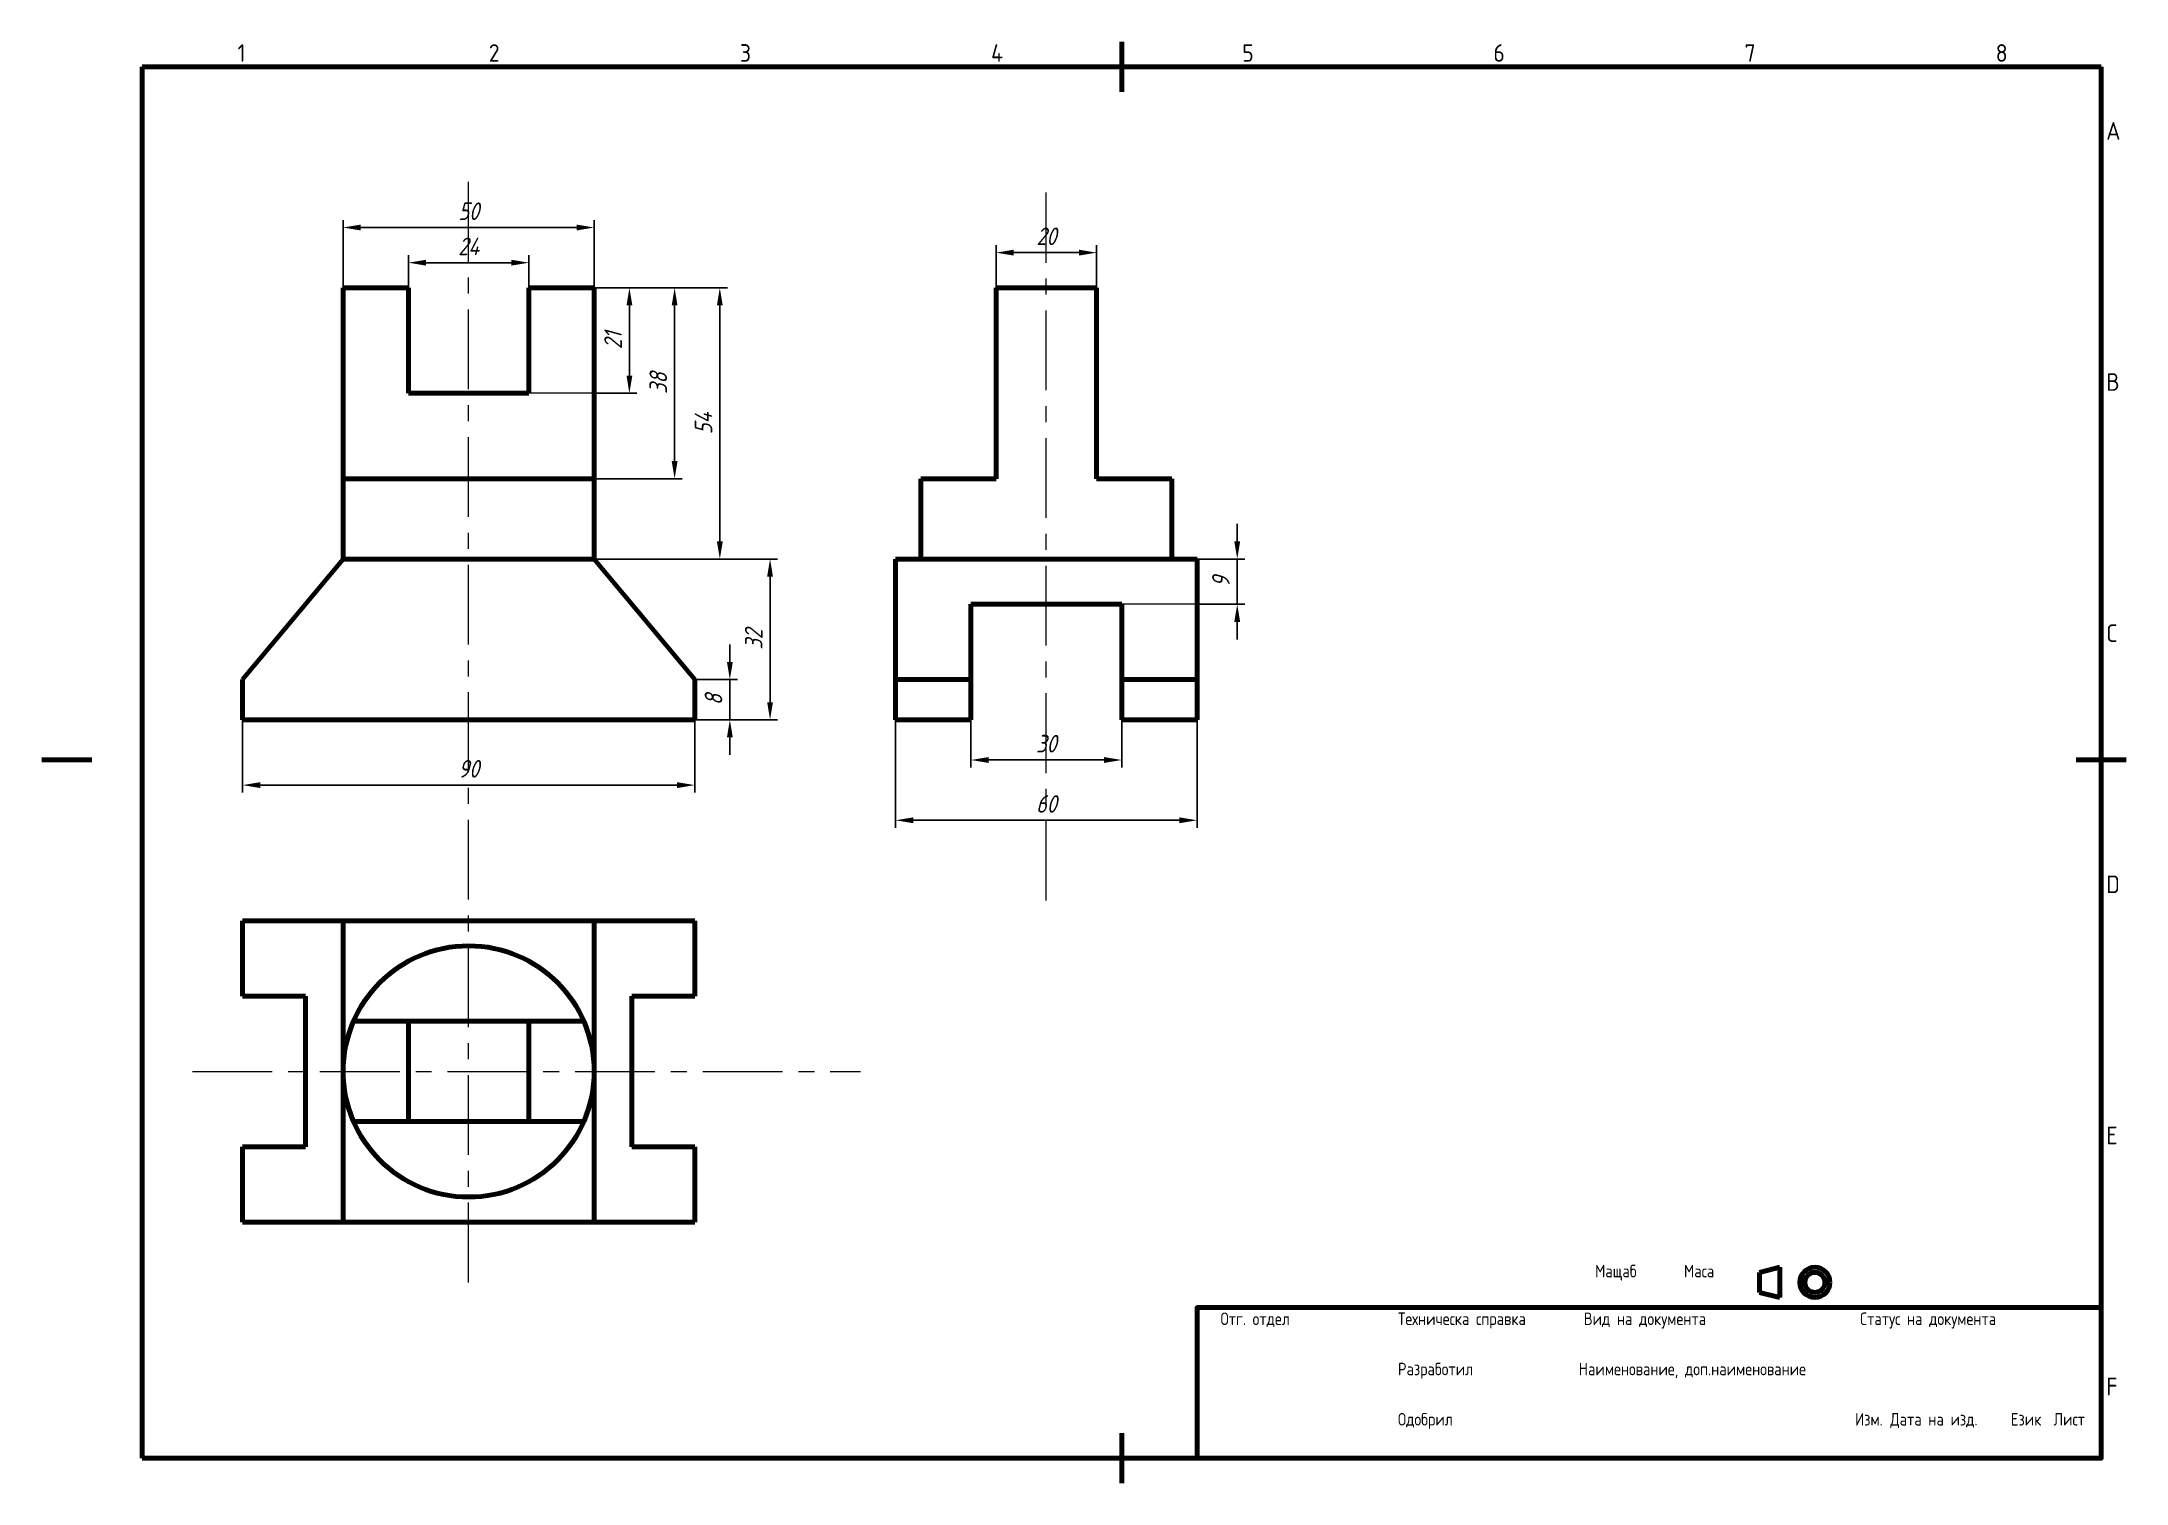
# Model space of a CAD drawing. Extents: x 0 to 415, y 5 to 292.
import ezdxf
from ezdxf.enums import TextEntityAlignment as Align

# ---------------------------------------------------------------- set-up
doc = ezdxf.new("R2010")
doc.units = 0
doc.linetypes.add('CENTER', pattern=[50.8, 31.75, -6.35, 6.35, -6.35])
doc.layers.get('DEFPOINTS').update_dxf_attribs({"linetype": 'CONTINUOUS'})
for name, color, linetype, lineweight in [('Axis', 50, 'CENTER', 20), ('Dimensions', 80, 'CONTINUOUS', 20), ('Text35', 253, 'CONTINUOUS', 35), ('Thick', 10, 'CONTINUOUS', 70)]:
    doc.layers.add(name, color=color, linetype=linetype, lineweight=lineweight)
doc.styles.add('ISO Proportional', font='isocp.shx')
doc.styles.get("Standard").update_dxf_attribs({"font": 'simplexc.shx', "width": 0.8, "oblique": 15})
doc.styles.add('WFTEXTn', font='simplexc.shx', dxfattribs={"width": 0.8})
doc.dimstyles.get("Standard").update_dxf_attribs({"dimtxt": 3.5, "dimasz": 3.5, "dimexe": 1.5, "dimexo": 0, "dimgap": 1.5, "dimtad": 1, "dimdsep": 46, "dimtxsty": 'Standard', "dimcen": -1.5, "dimdle": 1.25, "dimadec": 0, "dimazin": 0, "dimtfac": 0.75, "dimtdec": 1, "dimtmove": 0, "dimatfit": 3, "dimfxl": 1, "dimtolj": 1, "dimarcsym": 0})

# ---------------------------------------------------------------- blocks, each defined once
blk = doc.blocks.new('*D4')
at = {"layer": 'DEFPOINTS', "color": 0, "ltscale": 0.5, "transparency": 16777216}
for p in [(40, 157), (130, 157), (130, 144)]:
    blk.add_point(p, dxfattribs=at)
at = {"layer": 'Dimensions', "color": 0, "lineweight": -2, "ltscale": 0.5, "transparency": 16777216}
for p, q in [((40, 157), (40, 142.5)), ((130, 157), (130, 142.5)), ((43.5, 144), (126.5, 144))]:
    blk.add_line(p, q, dxfattribs=at)
at = {"layer": 'Dimensions', "color": 0, "ltscale": 0.5, "transparency": 16777216}
for points in [[(43.5, 144.58), (43.5, 143.42), (40, 144)], [(126.5, 144.58), (126.5, 143.42), (130, 144)]]:
    blk.add_solid(points, dxfattribs=at)
at = {"layer": 'Dimensions', "color": 0, "ltscale": 0.5, "transparency": 16777216, "insert": (85, 147.25), "char_height": 3.5, "attachment_point": 5}
blk.add_mtext('\\A1;90', dxfattribs=at)
blk = doc.blocks.new('*D5')
at = {"layer": 'DEFPOINTS', "color": 0, "ltscale": 0.5, "transparency": 16777216}
for p in [(110, 255), (60, 243), (110, 243)]:
    blk.add_point(p, dxfattribs=at)
at = {"layer": 'Dimensions', "color": 0, "lineweight": -2, "ltscale": 0.5, "transparency": 16777216}
for p, q in [((60, 243), (60, 256.5)), ((63.5, 255), (106.5, 255)), ((110, 243), (110, 256.5))]:
    blk.add_line(p, q, dxfattribs=at)
at = {"layer": 'Dimensions', "color": 0, "ltscale": 0.5, "transparency": 16777216}
for points in [[(63.5, 255.58), (63.5, 254.42), (60, 255)], [(106.5, 255.58), (106.5, 254.42), (110, 255)]]:
    blk.add_solid(points, dxfattribs=at)
at = {"layer": 'Dimensions', "color": 0, "ltscale": 0.5, "transparency": 16777216, "insert": (85, 258.25), "char_height": 3.5, "attachment_point": 5}
blk.add_mtext('\\A1;50', dxfattribs=at)
blk = doc.blocks.new('*D6')
at = {"layer": 'DEFPOINTS', "color": 0, "ltscale": 0.5, "transparency": 16777216}
for p in [(130, 165), (137, 165), (130, 157)]:
    blk.add_point(p, dxfattribs=at)
at = {"layer": 'Dimensions', "color": 0, "lineweight": -2, "ltscale": 0.5, "transparency": 16777216}
for p, q in [((137, 168.5), (137, 172)), ((130, 165), (138.5, 165)), ((137, 157), (137, 165)), ((130, 157), (138.5, 157)), ((137, 153.5), (137, 150))]:
    blk.add_line(p, q, dxfattribs=at)
at = {"layer": 'Dimensions', "color": 0, "ltscale": 0.5, "transparency": 16777216}
for points in [[(136.42, 168.5), (137.58, 168.5), (137, 165)], [(136.42, 153.5), (137.58, 153.5), (137, 157)]]:
    blk.add_solid(points, dxfattribs=at)
at = {"layer": 'Dimensions', "color": 0, "ltscale": 0.5, "transparency": 16777216, "insert": (133.75, 161), "char_height": 3.5, "attachment_point": 5, "rotation": 90}
blk.add_mtext('\\A1;8', dxfattribs=at)
blk = doc.blocks.new('*D7')
at = {"layer": 'DEFPOINTS', "color": 0, "ltscale": 0.5, "transparency": 16777216}
for p in [(130, 189), (145, 189), (130, 157)]:
    blk.add_point(p, dxfattribs=at)
at = {"layer": 'Dimensions', "color": 0, "lineweight": -2, "ltscale": 0.5, "transparency": 16777216}
for p, q in [((130, 189), (146.5, 189)), ((145, 160.5), (145, 185.5)), ((130, 157), (146.5, 157))]:
    blk.add_line(p, q, dxfattribs=at)
at = {"layer": 'Dimensions', "color": 0, "ltscale": 0.5, "transparency": 16777216}
for points in [[(144.42, 185.5), (145.58, 185.5), (145, 189)], [(144.42, 160.5), (145.58, 160.5), (145, 157)]]:
    blk.add_solid(points, dxfattribs=at)
at = {"layer": 'Dimensions', "color": 0, "ltscale": 0.5, "transparency": 16777216, "insert": (141.75, 173), "char_height": 3.5, "attachment_point": 5, "rotation": 90}
blk.add_mtext('\\A1;32', dxfattribs=at)
blk = doc.blocks.new('*D8')
at = {"layer": 'DEFPOINTS', "color": 0, "ltscale": 0.5, "transparency": 16777216}
for p in [(110, 243), (110, 222), (117, 222)]:
    blk.add_point(p, dxfattribs=at)
at = {"layer": 'Dimensions', "color": 0, "lineweight": -2, "ltscale": 0.5, "transparency": 16777216}
for p, q in [((110, 243), (118.5, 243)), ((117, 239.5), (117, 225.5)), ((110, 222), (118.5, 222))]:
    blk.add_line(p, q, dxfattribs=at)
at = {"layer": 'Dimensions', "color": 0, "ltscale": 0.5, "transparency": 16777216}
for points in [[(116.42, 239.5), (117.58, 239.5), (117, 243)], [(116.42, 225.5), (117.58, 225.5), (117, 222)]]:
    blk.add_solid(points, dxfattribs=at)
at = {"layer": 'Dimensions', "color": 0, "ltscale": 0.5, "transparency": 16777216, "insert": (113.75, 232.5), "char_height": 3.5, "attachment_point": 5, "rotation": 90}
blk.add_mtext('\\A1;21', dxfattribs=at)
blk = doc.blocks.new('*D9')
at = {"layer": 'DEFPOINTS', "color": 0, "ltscale": 0.5, "transparency": 16777216}
for p in [(110, 243), (110, 205), (126, 205)]:
    blk.add_point(p, dxfattribs=at)
at = {"layer": 'Dimensions', "color": 0, "lineweight": -2, "ltscale": 0.5, "transparency": 16777216}
for p, q in [((110, 243), (127.5, 243)), ((126, 239.5), (126, 208.5)), ((110, 205), (127.5, 205))]:
    blk.add_line(p, q, dxfattribs=at)
at = {"layer": 'Dimensions', "color": 0, "ltscale": 0.5, "transparency": 16777216}
for points in [[(125.42, 239.5), (126.58, 239.5), (126, 243)], [(125.42, 208.5), (126.58, 208.5), (126, 205)]]:
    blk.add_solid(points, dxfattribs=at)
at = {"layer": 'Dimensions', "color": 0, "ltscale": 0.5, "transparency": 16777216, "insert": (122.75, 224), "char_height": 3.5, "attachment_point": 5, "rotation": 90}
blk.add_mtext('\\A1;38', dxfattribs=at)
blk = doc.blocks.new('*D10')
at = {"layer": 'DEFPOINTS', "color": 0, "ltscale": 0.5, "transparency": 16777216}
for p in [(110, 243), (110, 189), (135, 189)]:
    blk.add_point(p, dxfattribs=at)
at = {"layer": 'Dimensions', "color": 0, "lineweight": -2, "ltscale": 0.5, "transparency": 16777216}
for p, q in [((110, 243), (136.5, 243)), ((135, 239.5), (135, 192.5)), ((110, 189), (136.5, 189))]:
    blk.add_line(p, q, dxfattribs=at)
at = {"layer": 'Dimensions', "color": 0, "ltscale": 0.5, "transparency": 16777216}
for points in [[(134.42, 239.5), (135.58, 239.5), (135, 243)], [(134.42, 192.5), (135.58, 192.5), (135, 189)]]:
    blk.add_solid(points, dxfattribs=at)
at = {"layer": 'Dimensions', "color": 0, "ltscale": 0.5, "transparency": 16777216, "insert": (131.75, 216), "char_height": 3.5, "attachment_point": 5, "rotation": 90}
blk.add_mtext('\\A1;54', dxfattribs=at)
blk = doc.blocks.new('*D11')
at = {"layer": 'DEFPOINTS', "color": 0, "ltscale": 0.5, "transparency": 16777216}
for p in [(97, 248), (73, 243), (97, 243)]:
    blk.add_point(p, dxfattribs=at)
at = {"layer": 'Dimensions', "color": 0, "lineweight": -2, "ltscale": 0.5, "transparency": 16777216}
for p, q in [((73, 243), (73, 249.5)), ((97, 243), (97, 249.5)), ((76.5, 248), (93.5, 248))]:
    blk.add_line(p, q, dxfattribs=at)
at = {"layer": 'Dimensions', "color": 0, "ltscale": 0.5, "transparency": 16777216}
for points in [[(76.5, 248.58), (76.5, 247.42), (73, 248)], [(93.5, 248.58), (93.5, 247.42), (97, 248)]]:
    blk.add_solid(points, dxfattribs=at)
at = {"layer": 'Dimensions', "color": 0, "ltscale": 0.5, "transparency": 16777216, "insert": (85, 251.25), "char_height": 3.5, "attachment_point": 5}
blk.add_mtext('\\A1;24', dxfattribs=at)
blk = doc.blocks.new('*D12')
at = {"layer": 'DEFPOINTS', "color": 0, "ltscale": 0.5, "transparency": 16777216}
for p in [(185, 157), (215, 157), (215, 149)]:
    blk.add_point(p, dxfattribs=at)
at = {"layer": 'Dimensions', "color": 0, "lineweight": -2, "ltscale": 0.5, "transparency": 16777216}
for p, q in [((185, 157), (185, 147.5)), ((215, 157), (215, 147.5)), ((188.5, 149), (211.5, 149))]:
    blk.add_line(p, q, dxfattribs=at)
at = {"layer": 'Dimensions', "color": 0, "ltscale": 0.5, "transparency": 16777216}
for points in [[(188.5, 149.58), (188.5, 148.42), (185, 149)], [(211.5, 149.58), (211.5, 148.42), (215, 149)]]:
    blk.add_solid(points, dxfattribs=at)
at = {"layer": 'Dimensions', "color": 0, "ltscale": 0.5, "transparency": 16777216, "insert": (200, 152.25), "char_height": 3.5, "attachment_point": 5}
blk.add_mtext('\\A1;30', dxfattribs=at)
blk = doc.blocks.new('*D13')
at = {"layer": 'DEFPOINTS', "color": 0, "ltscale": 0.5, "transparency": 16777216}
for p in [(170, 157), (230, 157), (230, 137)]:
    blk.add_point(p, dxfattribs=at)
at = {"layer": 'Dimensions', "color": 0, "lineweight": -2, "ltscale": 0.5, "transparency": 16777216}
for p, q in [((170, 157), (170, 135.5)), ((230, 157), (230, 135.5)), ((173.5, 137), (226.5, 137))]:
    blk.add_line(p, q, dxfattribs=at)
at = {"layer": 'Dimensions', "color": 0, "ltscale": 0.5, "transparency": 16777216}
for points in [[(173.5, 137.58), (173.5, 136.42), (170, 137)], [(226.5, 137.58), (226.5, 136.42), (230, 137)]]:
    blk.add_solid(points, dxfattribs=at)
at = {"layer": 'Dimensions', "color": 0, "ltscale": 0.5, "transparency": 16777216, "insert": (200, 140.25), "char_height": 3.5, "attachment_point": 5}
blk.add_mtext('\\A1;60', dxfattribs=at)
blk = doc.blocks.new('*D14')
at = {"layer": 'DEFPOINTS', "color": 0, "ltscale": 0.5, "transparency": 16777216}
for p in [(230, 189), (238, 189), (230, 180)]:
    blk.add_point(p, dxfattribs=at)
at = {"layer": 'Dimensions', "color": 0, "lineweight": -2, "ltscale": 0.5, "transparency": 16777216}
for p, q in [((238, 192.5), (238, 196)), ((230, 189), (239.5, 189)), ((238, 180), (238, 189)), ((230, 180), (239.5, 180)), ((238, 176.5), (238, 173))]:
    blk.add_line(p, q, dxfattribs=at)
at = {"layer": 'Dimensions', "color": 0, "ltscale": 0.5, "transparency": 16777216}
for points in [[(237.42, 192.5), (238.58, 192.5), (238, 189)], [(237.42, 176.5), (238.58, 176.5), (238, 180)]]:
    blk.add_solid(points, dxfattribs=at)
at = {"layer": 'Dimensions', "color": 0, "ltscale": 0.5, "transparency": 16777216, "insert": (234.75, 184.5), "char_height": 3.5, "attachment_point": 5, "rotation": 90}
blk.add_mtext('\\A1;9', dxfattribs=at)
blk = doc.blocks.new('*D15')
at = {"layer": 'DEFPOINTS', "color": 0, "ltscale": 0.5, "transparency": 16777216}
for p in [(210, 250), (190, 243), (210, 243)]:
    blk.add_point(p, dxfattribs=at)
at = {"layer": 'Dimensions', "color": 0, "lineweight": -2, "ltscale": 0.5, "transparency": 16777216}
for p, q in [((190, 243), (190, 251.5)), ((193.5, 250), (206.5, 250)), ((210, 243), (210, 251.5))]:
    blk.add_line(p, q, dxfattribs=at)
at = {"layer": 'Dimensions', "color": 0, "ltscale": 0.5, "transparency": 16777216}
for points in [[(193.5, 250.58), (193.5, 249.42), (190, 250)], [(206.5, 250.58), (206.5, 249.42), (210, 250)]]:
    blk.add_solid(points, dxfattribs=at)
at = {"layer": 'Dimensions', "color": 0, "ltscale": 0.5, "transparency": 16777216, "insert": (200, 253.25), "char_height": 3.5, "attachment_point": 5}
blk.add_mtext('\\A1;20', dxfattribs=at)

msp = doc.modelspace()

# ---------------------------------------------------------------- linework, layer by layer
at = {"layer": 'Axis', "ltscale": 0.5}
for p, q in [((85, 45), (85, 265)), ((200, 121), (200, 262)), ((30, 87), (163, 87))]:
    msp.add_line(p, q, dxfattribs=at)
at = {"layer": 'Dimensions', "ltscale": 0.5}
for p, q in [((110, 222), (97, 222)), ((230, 180), (215, 180))]:
    msp.add_line(p, q, dxfattribs=at)
at = {"layer": 'Thick'}
for p, q in [((215, 292), (215, 282)), ((20, 10), (20, 287)), ((20, 287), (410, 287)), ((410, 10), (410, 287)), ((0, 149), (10, 149)), ((405, 149), (415, 149)), ((342, 47), (346, 48)), ((342, 43), (342, 47)), ((346, 48), (346, 42)), ((346, 42), (342, 43)), ((215, 15), (215, 5)), ((215, 5), (215, 10))]:
    msp.add_line(p, q, dxfattribs=at)
at = {"layer": 'Thick', "ltscale": 0.5}
for p, q in [((60, 189), (60, 243)), ((60, 243), (73, 243)), ((73, 243), (73, 222)), ((97, 222), (97, 243)), ((97, 243), (110, 243)), ((110, 243), (110, 189)), ((210, 243), (190, 243)), ((190, 243), (190, 205)), ((210, 205), (210, 243)), ((73, 222), (97, 222)), ((60, 205), (110, 205)), ((110, 205), (110, 189)), ((190, 205), (175, 205)), ((175, 205), (175, 189)), ((225, 205), (210, 205)), ((225, 189), (225, 205)), ((40, 165), (60, 189)), ((110, 189), (60, 189)), ((85, 189), (60, 189)), ((85, 189), (110, 189)), ((130, 165), (110, 189)), ((230, 189), (170, 189)), ((170, 189), (170, 157)), ((200, 189), (225, 189)), ((230, 157), (230, 189)), ((185, 157), (185, 180)), ((185, 180), (215, 180)), ((215, 180), (215, 157)), ((40, 165), (40, 157)), ((40, 157), (40, 165)), ((130, 157), (130, 165)), ((130, 157), (130, 165)), ((170, 157), (170, 165)), ((170, 165), (185, 165)), ((185, 165), (185, 157)), ((215, 157), (215, 165)), ((215, 165), (230, 165)), ((230, 165), (230, 157)), ((40, 157), (130, 157)), ((170, 157), (185, 157)), ((215, 157), (230, 157)), ((40, 117), (130, 117)), ((40, 102), (40, 117)), ((60, 117), (60, 57)), ((110, 117), (110, 57)), ((130, 117), (130, 102)), ((52.5, 102), (40, 102)), ((52.5, 102), (52.5, 72)), ((117.5, 102), (117.5, 72)), ((117.5, 102), (130, 102)), ((62.087, 97), (107.913, 97)), ((73, 97), (73, 77)), ((97, 97), (97, 77)), ((62.087, 77), (107.913, 77)), ((40, 57), (40, 72)), ((52.5, 72), (40, 72)), ((117.5, 72), (130, 72)), ((130, 72), (130, 57)), ((130, 57), (40, 57)), ((230, 10), (20, 10))]:
    msp.add_line(p, q, dxfattribs=at)
at = {"layer": 'Thick'}
msp.add_lwpolyline([(230, 10), (410, 10), (410, 40), (230, 40)], close=True, dxfattribs=at)
at = {"layer": 'Thick', "ltscale": 0.5}
msp.add_circle((85, 87), 25, dxfattribs=at)
at = {"layer": 'Thick'}
for radius in [3, 2]:
    msp.add_circle((353, 45), radius, dxfattribs=at)

# ---------------------------------------------------------------- texts
at = {"layer": 'Text35', "ltscale": 0.5, "style": 'ISO Proportional'}
for s, p in [('1', (39, 288)), ('2', (89, 288)), ('3', (139, 288)), ('4', (189, 288)), ('5', (239, 288)), ('6', (289, 288)), ('7', (339, 288)), ('8', (389, 288)), ('A', (411, 272.5)), ('B', (411, 222.5)), ('C', (411, 172.5)), ('D', (411, 122.5)), ('E', (411, 72.5)), ('F', (411, 22.5))]:
    msp.add_text(s, height=3.5, dxfattribs=at).set_placement(p)
at = {"layer": 'Text35', "style": 'WFTEXTn', "width": 0.8}
for s, p in [('Мащаб', (313.381, 46)), ('Маса', (329.952, 46)), ('Отг. отдел', (241.571, 36.5))]:
    msp.add_text(s, height=2.5, dxfattribs=at).set_placement(p, align=Align.CENTER)
for s, p in [('Техническа справка', (270, 36.5)), ('Вид на документа', (307, 36.5)), ('Статус на документа', (362, 36.5)), ('Разработил', (270, 26.5)), ('Наименование, доп.наименование', (306, 26.5)), ('Одобрил', (270, 16.5)), ('Изм.', (361, 16.5)), ('Дата на изд.', (367.998, 16.5)), ('Език', (392.017, 16.5)), ('Лист', (400.514, 16.5))]:
    msp.add_text(s, height=2.5, dxfattribs=at).set_placement(p)

# ---------------------------------------------------------------- dimensions: what is measured, and where the dimension line sits
at = {"layer": 'Dimensions', "ltscale": 0.5}
for base, p1, p2, picture, middle in [((110, 255), (60, 243), (110, 243), '*D5', (85, 258.25)), ((97, 248), (73, 243), (97, 243), '*D11', (85, 251.25)), ((210, 250), (190, 243), (210, 243), '*D15', (200, 253.25)), ((130, 144), (40, 157), (130, 157), '*D4', (85, 147.25)), ((230, 137), (170, 157), (230, 157), '*D13', (200, 140.25)), ((215, 149), (185, 157), (215, 157), '*D12', (200, 152.25))]:
    dim = msp.add_linear_dim(base=base, p1=p1, p2=p2, dimstyle='Standard', dxfattribs=at)
    dim.commit()
    dim.dimension.update_dxf_attribs({"geometry": picture, "text_midpoint": middle})
for base, p1, p2, picture, middle in [((117, 222), (110, 243), (110, 222), '*D8', (113.75, 232.5)), ((126, 205), (110, 243), (110, 205), '*D9', (122.75, 224)), ((135, 189), (110, 243), (110, 189), '*D10', (131.75, 216)), ((238, 189), (230, 180), (230, 189), '*D14', (234.75, 184.5)), ((145, 189), (130, 157), (130, 189), '*D7', (141.75, 173)), ((137, 165), (130, 157), (130, 165), '*D6', (133.75, 161))]:
    dim = msp.add_linear_dim(base=base, p1=p1, p2=p2, angle=90, dimstyle='Standard', dxfattribs=at)
    dim.commit()
    dim.dimension.update_dxf_attribs({"geometry": picture, "text_midpoint": middle})

doc.saveas('drawing.dxf')
